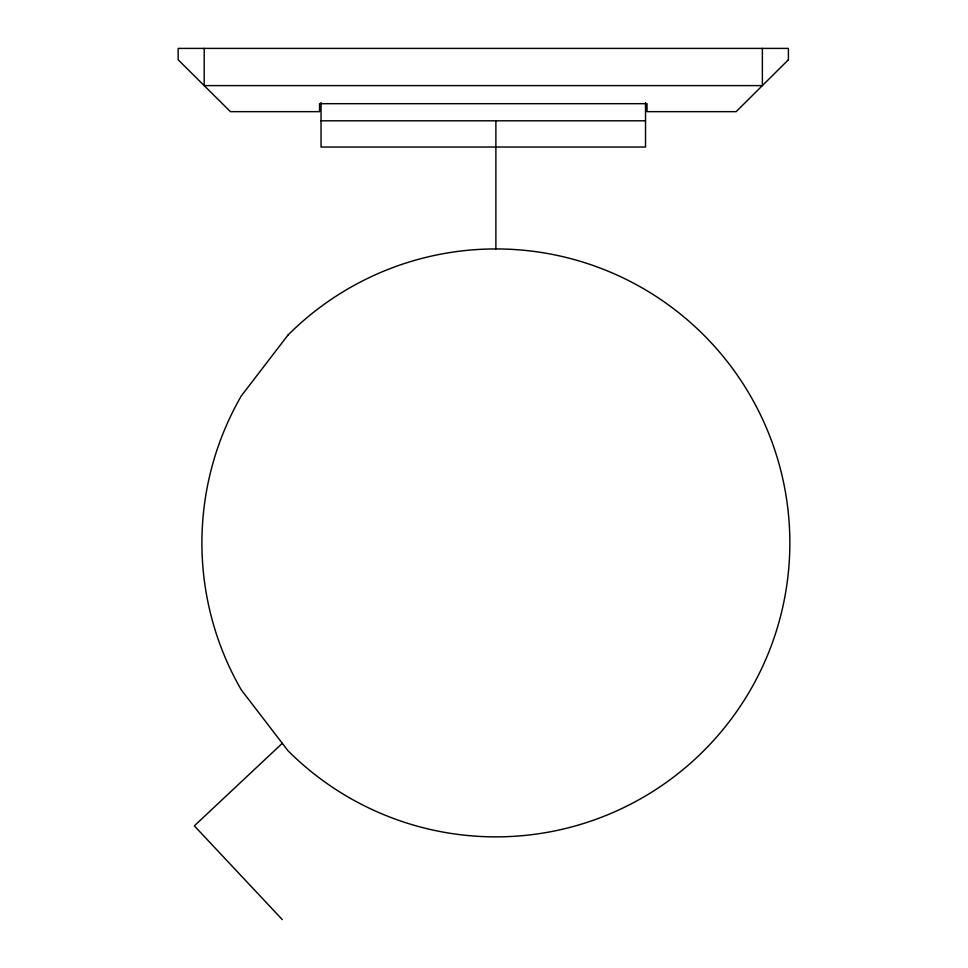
<?xml version="1.0" encoding="UTF-8"?>
<svg xmlns="http://www.w3.org/2000/svg" width="968" height="968" viewBox="0 0 968 968"><rect width="100%" height="100%" fill="white"/><g stroke="black" fill="none" stroke-linecap="round" stroke-linejoin="round"><path stroke-width="1.45" d="M282.293 743.315L194.326 825.861L282.293 919.6M321.037 120.806L645.523 120.806M762.373 48.4L762.373 85.608L204.188 85.608L204.188 48.4M645.523 102.523L645.523 147.027L321.037 147.027L321.037 102.523M495.882 120.77L495.882 248.933M288.016 335.037L241.298 395.924A293.969 293.969 0 0 0 241.298 689.894L288.016 750.769A293.969 293.969 0 0 0 703.748 750.769A293.969 293.969 0 0 0 703.748 335.037A293.969 293.969 0 0 0 288.016 335.037M788.412 59.762L736.128 111.659L647.011 111.659L647.011 103.673L319.549 103.673L319.549 111.659L230.432 111.659L178.148 59.762L178.148 48.4L788.412 48.4L788.412 59.762"/></g></svg>
